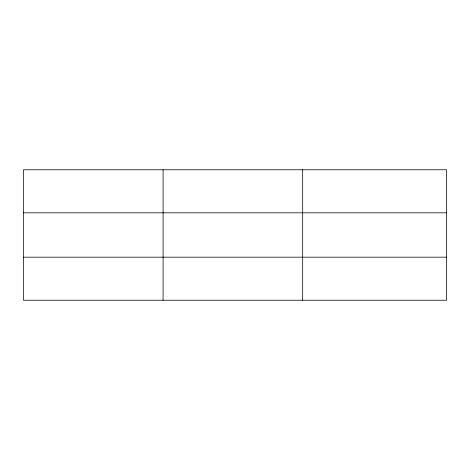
<?xml version="1.0" encoding="UTF-8"?>
<svg xmlns="http://www.w3.org/2000/svg" width="470" height="470" viewBox="0 0 470 470"><rect width="100%" height="100%" fill="white"/><g stroke="black" fill="none" stroke-linecap="round" stroke-linejoin="round"><path stroke-width="0.7" d="M163.09 169.764L163.09 300.236M302.68 169.764L302.68 300.236M446.5 212.822L446.5 169.764L23.5 169.764L23.5 300.236L446.5 300.236L446.5 212.822L23.5 212.822M23.5 257.178L446.5 257.178"/></g></svg>
